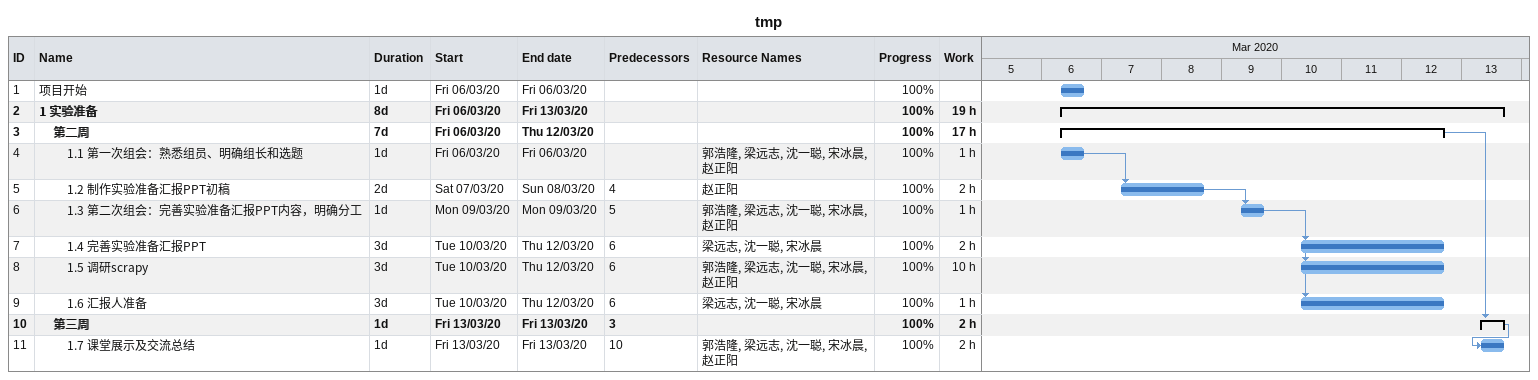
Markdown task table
tmp

| ID | Level | Task | Duration | Start | Finish | Predecessors | Resources | % complete | Work (h) |
|---|---|---|---|---|---|---|---|---|---|
| 1 | 1 | 项目开始 | 1d | 2020-03-06 | 2020-03-06 |  |  | 100 |  |
| 2 | 1 | **1 实验准备** | 8d | 2020-03-06 | 2020-03-13 |  |  | 100 | 19 |
| 3 | 2 | **第二周** | 7d | 2020-03-06 | 2020-03-12 |  |  | 100 | 17 |
| 4 | 3 | 1.1 第一次组会：熟悉组员、明确组长和选题 | 1d | 2020-03-06 | 2020-03-06 |  | 郭浩隆, 梁远志, 沈一聪, 宋冰晨, 赵正阳 | 100 | 1 |
| 5 | 3 | 1.2 制作实验准备汇报PPT初稿 | 2d | 2020-03-07 | 2020-03-08 | 4 | 赵正阳 | 100 | 2 |
| 6 | 3 | 1.3 第二次组会：完善实验准备汇报PPT内容，明确分工 | 1d | 2020-03-09 | 2020-03-09 | 5 | 郭浩隆, 梁远志, 沈一聪, 宋冰晨, 赵正阳 | 100 | 1 |
| 7 | 3 | 1.4 完善实验准备汇报PPT | 3d | 2020-03-10 | 2020-03-12 | 6 | 梁远志, 沈一聪, 宋冰晨 | 100 | 2 |
| 8 | 3 | 1.5 调研scrapy | 3d | 2020-03-10 | 2020-03-12 | 6 | 郭浩隆, 梁远志, 沈一聪, 宋冰晨, 赵正阳 | 100 | 10 |
| 9 | 3 | 1.6 汇报人准备 | 3d | 2020-03-10 | 2020-03-12 | 6 | 梁远志, 沈一聪, 宋冰晨 | 100 | 1 |
| 10 | 2 | **第三周** | 1d | 2020-03-13 | 2020-03-13 | 3 |  | 100 | 2 |
| 11 | 3 | 1.7 课堂展示及交流总结 | 1d | 2020-03-13 | 2020-03-13 | 10 | 郭浩隆, 梁远志, 沈一聪, 宋冰晨, 赵正阳 | 100 | 2 |
